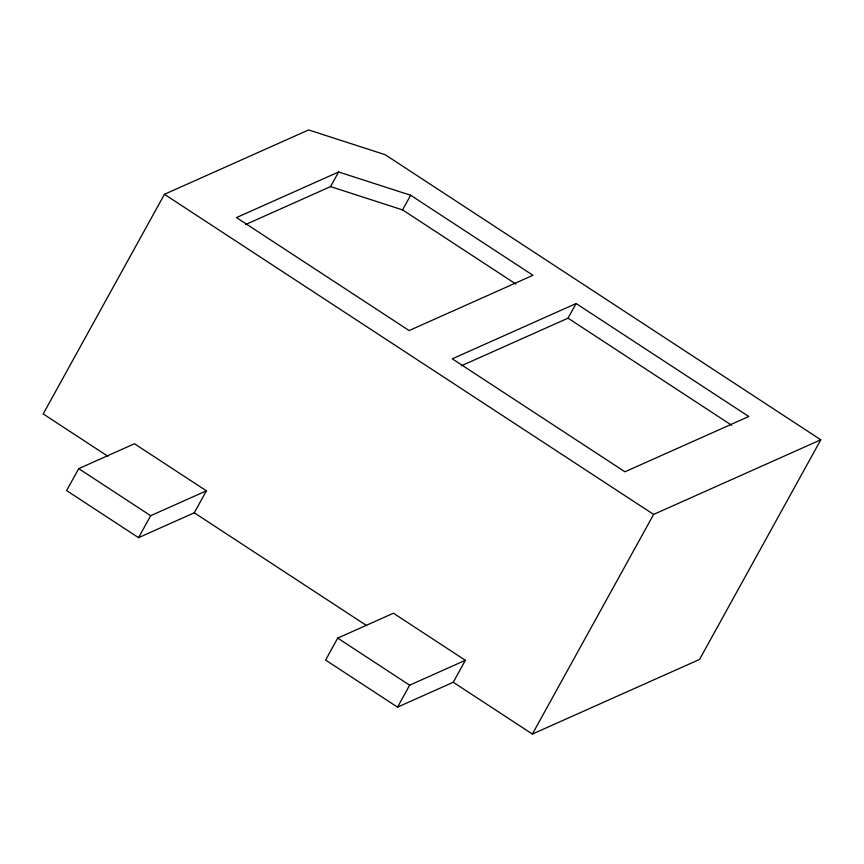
<?xml version="1.0" encoding="UTF-8"?>
<svg xmlns="http://www.w3.org/2000/svg" width="864" height="864" viewBox="0 0 864 864"><rect width="100%" height="100%" fill="white"/><g stroke="black" fill="none" stroke-linecap="round" stroke-linejoin="round"><path stroke-width="1.3" d="M453.254 682.268L465.372 660.301L393.433 613.224L337.705 638.107L325.588 660.064L397.526 707.141L453.254 682.268L532.386 734.054L699.559 659.426L820.8 439.787L385.096 154.667L308.599 129.946L164.441 194.303L43.2 413.932L107.838 456.235M78.732 468.634L66.604 490.59L138.542 537.667L194.27 512.795L206.399 490.828L134.46 443.75L78.732 468.634L150.671 515.711L206.399 490.828M245.624 224.532L330.556 186.613L338.634 171.979L410.659 195.253L532.958 275.281L409.126 330.566L236.466 217.588L338.634 171.979M138.542 537.667L150.671 515.711M330.556 186.613L402.581 209.898L410.659 195.253M461.365 365.785L568.037 318.168L576.115 303.534L748.775 416.513L624.942 471.798L452.282 358.808L576.115 303.534M397.526 707.141L409.644 685.184L465.372 660.301M532.386 734.054L653.627 514.426L820.8 439.787M402.581 209.898L515.894 284.051M568.037 318.168L731.657 425.25M164.441 194.303L653.627 514.426M194.27 512.795L366.66 625.612M337.705 638.107L409.644 685.184"/></g></svg>
